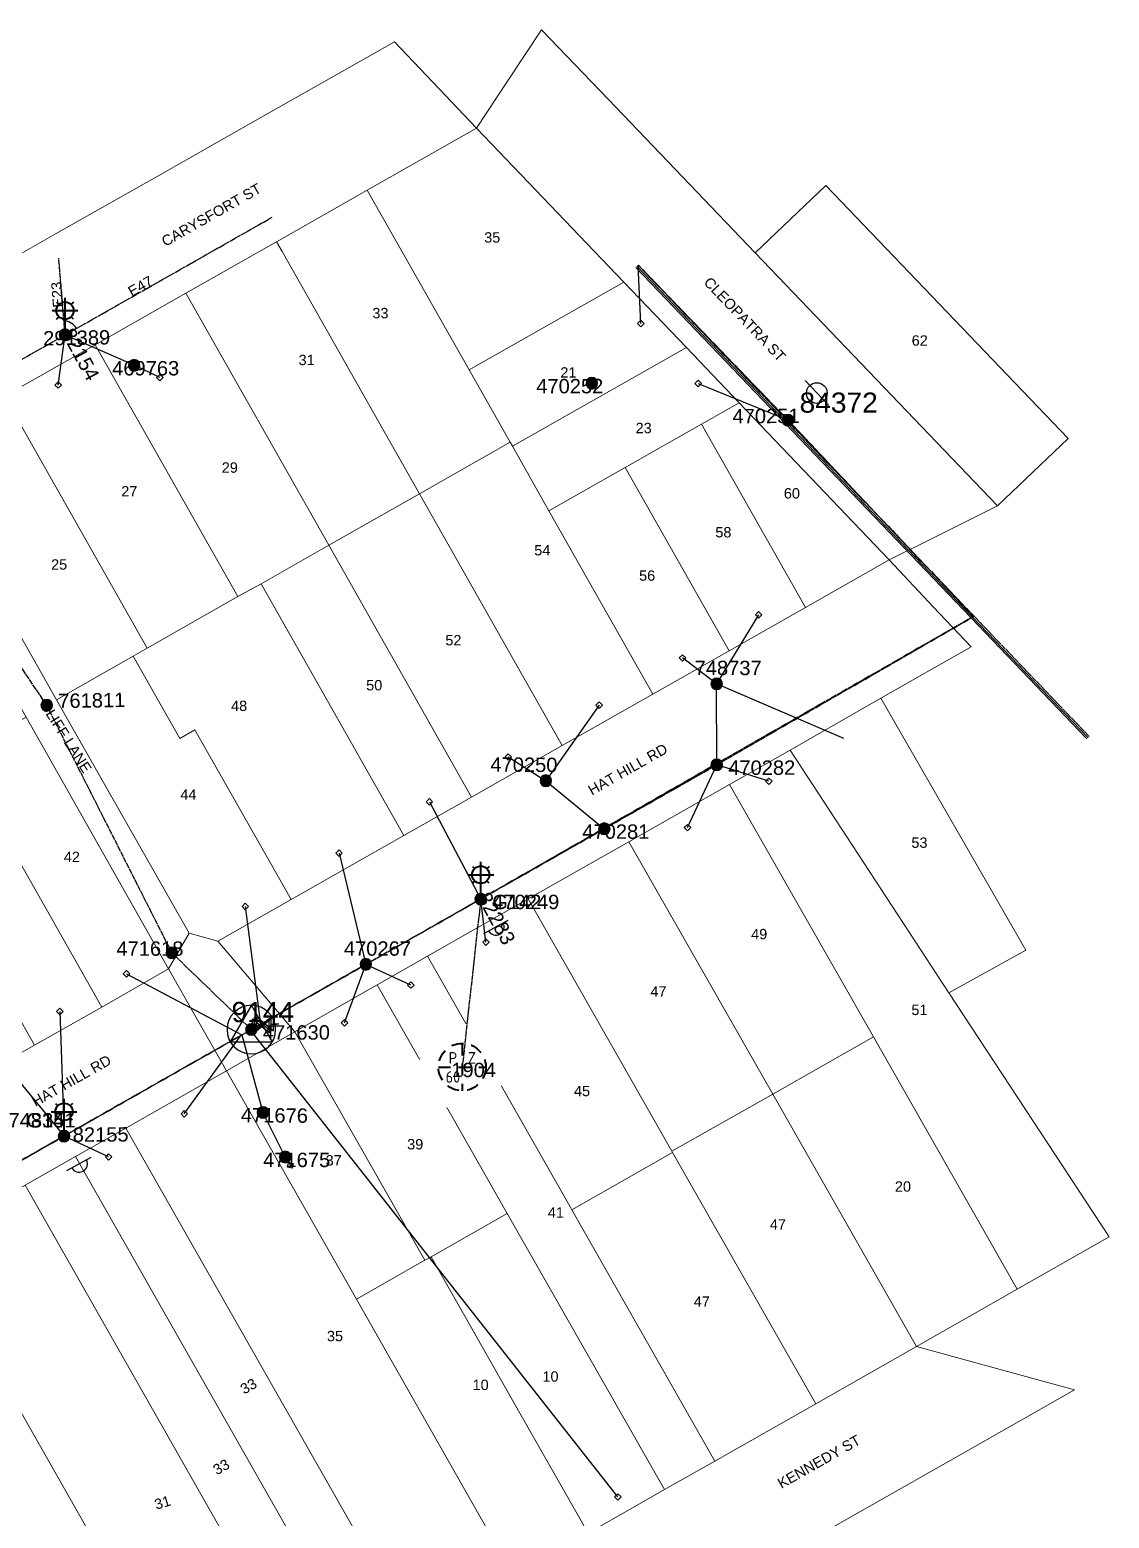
# Model space of a CAD drawing. Header units: metres. Extents: x 248068 to 248760, y 6274625 to 6275817.
# Drawn here: x 248557.3 to 248744.9, y 6275362.7 to 6275621.3 of the extents above; entities that cross this region are included whole.
import ezdxf
from ezdxf.enums import TextEntityAlignment as Align

# ---------------------------------------------------------------- set-up
doc = ezdxf.new("R2010")
doc.units = ezdxf.units.M
doc.linetypes.add('Cable Exist OH', pattern=[1, 1, 0])
doc.linetypes.add('Dash', pattern=[5, 3, -2])
doc.layers.get('0').update_dxf_attribs({"color": 6})
doc.layers.add('Cadastre Land Parcels_SP_EXT', color=9, linetype='Continuous', lineweight=5)
doc.layers.add('Cadastre Roads_SP_EXT', color=9, linetype='Continuous', lineweight=5)
for name, color, linetype in [('Equip_LV_EXT', 7, 'Continuous'), ('Equip_SL_EXT', 7, 'Continuous'), ('Equip_SP_HV_EXT', 7, 'Continuous'), ('Equip_SP_SL_EXT', 7, 'Continuous'), ('Mains_HV_EXT', 7, 'Continuous'), ('Mains_LV_EXT', 7, 'Continuous'), ('Mains_SL_EXT', 7, 'Continuous'), ('Mains_TR_EXT', 7, 'Continuous'), ('Services_SP_EXT', 7, 'Continuous'), ('Sub_SP_TR_HV_LV_EXT', 7, 'Continuous'), ('SupportsOH_SP_TR_HV_LV_SL_EXT', 7, 'Continuous')]:
    doc.layers.add(name, color=color, linetype=linetype)
doc.layers.get('0').freeze()
doc.styles.add('HVSW_LABEL', font='arial.ttf')
doc.styles.add('iecARIAL', font='arial.ttf', dxfattribs={"height": 2})
doc.styles.add('IESYMBOL1', font='isocp.shx')
doc.styles.add('POLE_LABEL', font='arial.ttf')
doc.styles.add('SLCP_LABEL', font='arial.ttf', dxfattribs={"height": 3.5})
doc.styles.get("Standard").update_dxf_attribs({"font": 'arial.ttf'})
doc.linetypes.add('Cable E OH', pattern='A,9.4,["E",Standard,S=1.7,R=0,X=0,Y=-1],0', length=9.4)
doc.linetypes.add('Cable P UG', pattern='A,6,-0.5,["P",Standard,S=1.7,R=0,X=0.5,Y=-1],-2.9', length=9.4)

# ---------------------------------------------------------------- blocks, each defined once
blk = doc.blocks.new('SUB_POLE_EXT')
blk.add_wipeout([(0, 4.22), (0.42, 4.2), (0.83, 4.14), (1.21, 4.05), (1.62, 3.9), (1.99, 3.72), (2.35, 3.51), (2.68, 3.26), (2.99, 2.99), (3.28, 2.66), (3.52, 2.34), (3.76, 1.92), (3.9, 1.62), (4.04, 1.23), (4.18, 0.63), (4.22, 0), (4.18, -0.61), (4.06, -1.15), (3.9, -1.62), (3.58, -2.24), (3.22, -2.73), (2.97, -3.01), (2.68, -3.26), (2.36, -3.5), (2, -3.72), (1.64, -3.89), (1.25, -4.03), (0.82, -4.14), (0.42, -4.2), (0, -4.22), (-0.41, -4.2), (-0.8, -4.15), (-1.21, -4.05), (-1.62, -3.9), (-1.99, -3.73), (-2.35, -3.51), (-2.68, -3.26), (-2.96, -3.02), (-3.23, -2.72), (-3.51, -2.35), (-3.71, -2.01), (-3.91, -1.6), (-4.05, -1.21), (-4.16, -0.76), (-4.22, -0.14), (-4.21, 0.39), (-4.14, 0.83), (-4.03, 1.27), (-3.9, 1.63), (-3.71, 2.02), (-3.5, 2.37), (-3.28, 2.67), (-2.99, 2.99), (-2.68, 3.27), (-2.33, 3.52), (-1.98, 3.73), (-1.63, 3.9), (-1.2, 4.05), (-0.78, 4.15), (-0.4, 4.21)])
blk.add_line((2.16, 0.48), (2.16, 0.48, 0))
blk.add_lwpolyline([(-4.22, 0, 1), (4.22, 0, 1)], format="xyb", close=True)
blk.add_lwpolyline([(2.14, 0.52), (0, 4.22), (-3.66, -2.11), (3.66, -2.11)], close=True)
for tag, height, flags, p in [('ASSET_NUM', 3.5, 8, (2, 2)), ('STREET_CODE', 0.2, 9, (1.5, 0)), ('CONSTRUCTED_VOLTAGE', 0.2, 9, (1.5, -0.2)), ('OPERATING_VOLTAGE', 0.2, 9, (1.5, -0.6)), ('OPERATED_BY', 0.2, 9, (1.5, -0.8)), ('ORIENTATION', 0.2, 9, (1.5, -1.2)), ('OWNED_BY', 0.2, 9, (1.5, -1.4)), ('SECONDARY_VOLTAGE', 0.2, 9, (1.5, -1.6)), ('STATE', 0.2, 9, (1.5, -1.8)), ('SUBSTATION_TYPE', 0.2, 9, (1.5, -2)), ('NO_PHASES', 0.2, 9, (1.5, -0.4)), ('MAINTAINED_BY', 0.2, 9, (1.5, -1)), ('USAGE', 0.2, 9, (1.5, -2.2)), ('LEGEND', 0.2, 9, (1.5, -2.4)), ('LOCATION', 0.2, 9, (1.5, -2.6)), ('STREETNAME', 0.2, 9, (1.5, -2.8)), ('SUBURB', 0.2, 9, (1.5, -3)), ('Z', 0.2, 1, (1.5, -3.4)), ('NOTES', 0.2, 9, (1.5, -3.2))]:
    blk.add_attdef(tag, text='', height=height, dxfattribs=dict(flags=flags)).set_placement(p, align=Align.MIDDLE_LEFT)
blk = doc.blocks.new('LV_OH_LINKS_DISTFUSE_EXT')
for p, q in [((0, 0), (0.96, 0)), ((3.84, 0), (4.8, 0))]:
    blk.add_line(p, q)
blk.add_lwpolyline([(3.84, -1.2), (3.84, 1.2), (0.96, -1.2), (0.96, 1.2)], close=True)
at = {"flags": 9}
for tag, p in [('ACTUAL_STATUS', (0, 0)), ('CONSTRUCTED_VOLTAGE', (0, -0.2)), ('OPERATING_VOLTAGE', (0, -0.6)), ('ORIENTATION', (0, -0.8)), ('OWNED_BY', (0, -1)), ('STATE', (0, -1.2)), ('SWITCH_TYPE', (0, -1.4)), ('NO_PHASES', (0, -0.4)), ('USAGE', (0, -1.6)), ('NOTES', (0, -1.8))]:
    blk.add_attdef(tag, text='', height=0.2, dxfattribs=at).set_placement(p, align=Align.MIDDLE_LEFT)
at = {"flags": 1}
blk.add_attdef('Z', (0, 0), '', height=0.2, dxfattribs=at)
blk = doc.blocks.new('SL_LANTERN_EXT')
at = {"lineweight": 40}
for p, q in [((-1.46, 5.68), (-1.06, 5.28)), ((0, 1.97), (0, 6.47)), ((1.46, 5.68), (1.06, 5.28)), ((-2.25, 4.22), (2.25, 4.22)), ((-1.46, 2.76), (-1.06, 3.16)), ((0, 0), (0, 2.72)), ((1.46, 2.76), (1.06, 3.16))]:
    blk.add_line(p, q, dxfattribs=at)
blk.add_circle((0, 4.22), 1.5, dxfattribs=at)
at = {"style": 'iecARIAL', "flags": 8}
blk.add_attdef('ASSET_NUM', (1.5, 1.5), '', height=2.5, dxfattribs=at)
for tag, p, height, flags in [('OPERATING_VOLTAGE', (0.98, -1.65), 0.2, 9), ('ORIENTATION', (0.98, -1.85), 0.2, 9), ('OWNED_BY', (0.98, -2.05), 0.2, 9), ('STATE', (0.98, -2.25), 0.2, 9), ('CONSTRUCTED_VOLTAGE', (0.98, -0.65), 0.2, 9), ('CONTROL_TYPE', (0.98, -0.85), 0.2, 9), ('LANTERN_PURPOSE', (0.98, -1.05), 0.2, 9), ('LANTERN_TYPE', (0.98, -1.25), 0.2, 9), ('NO_PHASES', (0.98, -1.45), 0.2, 9), ('USAGE', (0.98, -2.45), 0.2, 9), ('CEXIST', (0.98, -2.65), 0.2, 9), ('LNUMBER', (2.18, -3.25), 2.5, 8), ('CNEW', (0.98, -2.85), 0.2, 9), ('CNUMBER', (0.98, -3.05), 0.2, 9), ('CREMOVE', (0.98, -3.25), 0.2, 9), ('CREPLACE', (0.98, -3.45), 0.2, 9), ('LKINGHEIGHT', (0.98, -3.65), 0.2, 9), ('LBRACKET', (0.98, -3.85), 0.2, 9), ('LBRACKETVOCAB', (0.98, -4.05), 0.2, 9), ('LCATEGORY', (0.98, -4.25), 0.2, 9), ('LCHARGE1', (0.98, -4.45), 0.2, 9), ('LCHARGE1PERCENT', (0.98, -4.65), 0.2, 9), ('LCHARGE2', (0.98, -4.85), 0.2, 9), ('LCHARGE2PERCENT', (0.98, -5.05), 0.2, 9), ('LCHARGE3', (0.98, -5.25), 0.2, 9), ('LCHARGE3PERCENT', (0.98, -5.45), 0.2, 9), ('LEXIST', (0.98, -5.65), 0.2, 9), ('LLAMP', (0.98, -5.85), 0.2, 9), ('LLAMPVOCAB', (0.98, -6.05), 0.2, 9), ('LMAST', (0.98, -6.25), 0.2, 9), ('LMASTVOCAB', (0.98, -6.45), 0.2, 9), ('LNEW', (0.98, -6.65), 0.2, 9), ('LANTNUMBER', (0.98, -6.85), 0.2, 9), ('LOUTREACH', (0.98, -7.25), 0.2, 9), ('LOUTREACHVOCAB', (0.98, -7.45), 0.2, 9), ('LRATECODE', (0.98, -7.65), 0.2, 9), ('LREMOVE', (0.98, -7.85), 0.2, 9), ('STREETNAME', (0.98, -9.25), 0.2, 9), ('SUBURB', (0.98, -9.45), 0.2, 1), ('LREPLACE', (0.98, -8.05), 0.2, 9), ('LTYPE', (0.98, -8.25), 0.2, 9), ('LTYPEVOCAB', (0.98, -8.45), 0.2, 9), ('LEGEND', (0.98, -8.65), 0.2, 9), ('LOCATION', (0.98, -8.85), 0.2, 9), ('NOTES', (0.98, -9.05), 0.2, 9)]:
    blk.add_attdef(tag, p, '', height=height, dxfattribs=dict(flags=flags))
blk = doc.blocks.new('CCP_EXT')
at = {"flags": 9}
blk.add_attdef('NOTES', text='', height=0.2, dxfattribs=at).set_placement((0, -2), align=Align.MIDDLE_LEFT)
blk.add_wipeout([(0, 0.57), (0.57, 0), (0, -0.57), (-0.57, 0)])
blk.add_lwpolyline([(-0.57, 0), (0, 0.57), (0.57, 0), (0, -0.57), (-0.57, 0)])
at = {"flags": 1}
blk.add_attdef('Z', (0, 0), '', height=0.2, dxfattribs=at)
at = {"flags": 9}
for tag, p in [('CCP_TYPE', (0, 0)), ('CONSTRUCTED_VOLTAGE', (0, -0.2)), ('OPERATING_VOLTAGE', (0, -0.6)), ('ORIENTATION', (0, -0.8)), ('OWNED_BY', (0, -1)), ('STATE', (0, -1.8)), ('NO_PHASES', (0, -0.4)), ('USAGE', (0, -1.2)), ('LEGEND', (0, -1.4)), ('LIFE_SUPPORT', (0, -1.6))]:
    blk.add_attdef(tag, text='', height=0.2, dxfattribs=at).set_placement(p, align=Align.MIDDLE_LEFT)
blk = doc.blocks.new('POLE_EXT')
blk.add_hatch(color=256).paths.add_polyline_path([(-1, 0, 1), (1, 0, 1)])
blk.add_lwpolyline([(-1, 0, 1), (1, 0, 1)], format="xyb", close=True)
for tag, height, flags, p in [('pNumber', 2.5, 8, (-17.84, 2.07)), ('OWNED_BY', 0.2, 9, (1.35, -0.4)), ('SPECIAL_USE', 0.2, 9, (1.35, -0.8)), ('STATE', 0.2, 9, (1.35, -1)), ('cLV', 0.2, 9, (1.35, -1.4)), ('hDepth', 0.2, 9, (1.35, -1.6)), ('hDia', 0.2, 9, (1.35, -1.8)), ('cHV', 0.2, 9, (1.35, -2)), ('PARENT', 0.2, 9, (1.35, -0.6)), ('USAGE', 0.2, 9, (1.35, -1.2)), ('LBRACKET', 0.2, 9, (1.35, -2.2)), ('LExisting', 0.2, 9, (1.35, -2.4)), ('LANTNUMBER', 0.2, 9, (1.35, -2.6)), ('cLinedev', 0.2, 9, (1.35, -3.4)), ('pExisting', 0.2, 9, (1.35, -3.8)), ('pFooting', 0.2, 9, (1.35, -4.4)), ('pNew', 0.2, 9, (1.35, -4.6)), ('pRelocate', 0.2, 9, (1.35, -5)), ('pRemove', 0.2, 9, (1.35, -5.2)), ('LOther', 0.2, 9, (1.35, -2.8)), ('LRemove', 0.2, 9, (1.35, -3)), ('LEGEND', 0.2, 9, (1.35, -3.2)), ('LOCATION', 0.2, 9, (1.35, -3.6)), ('PFNUMBER', 0.2, 9, (1.35, -4)), ('NEWPFNUMBER', 0.2, 9, (1.35, -4.2)), ('pReplace', 0.2, 9, (1.35, -5.4)), ('pStay', 0.2, 9, (1.35, -5.6)), ('pType', 0.2, 9, (1.35, -5.8)), ('cspan', 0.2, 9, (1.35, -6)), ('STREETNAME', 0.2, 9, (1.35, -6.2)), ('SUBURB', 0.2, 9, (1.35, -6.4)), ('OPERATED_BY', 0.2, 9, (1.36, -7.01)), ('NOTES', 0.2, 9, (1.35, -6.6)), ('MAINTAINED_BY', 0.2, 9, (1.36, -6.81))]:
    blk.add_attdef(tag, text='', height=height, dxfattribs=dict(flags=flags)).set_placement(p, align=Align.MIDDLE_LEFT)
at = {"style": 'POLE_LABEL'}
for tag, height, flags, p in [('ASSET_NUM', 2.5, 8, (2, 2)), ('STRUCTURE_PLANT_NUMBER', 0.2, 9, (1.35, 0.03)), ('STREET_CODE', 0.2, 9, (1.35, -0.2))]:
    blk.add_attdef(tag, text='', height=height, dxfattribs=dict(at, flags=flags)).set_placement(p, align=Align.MIDDLE_LEFT)
at = {"flags": 1}
blk.add_attdef('Z', (1.35, -7.33), '', height=0.2, dxfattribs=at)
blk = doc.blocks.new('HV_USL_CLOSED_EXT')
blk.add_line((2.4, 5.5), (-2.4, 5.5))
blk.add_lwpolyline([(1.44, 5.5, 0.414214), (0, 6.94, 0.414214), (-1.44, 5.5)], format="xyb")
for tag, height, flags, p in [('ASSET_NUM', 2.5, 8, (2, 2)), ('STREET_CODE', 0.2, 9, (1.5, 0)), ('ACTUAL_STATUS', 0.2, 9, (1.5, -0.2)), ('CONSTRUCTED_VOLTAGE', 0.2, 9, (1.5, -0.4)), ('OPERATING_VOLTAGE', 0.2, 9, (1.5, -0.8)), ('ORIENTATION', 0.2, 9, (1.5, -1)), ('OWNED_BY', 0.2, 9, (1.5, -1.2)), ('OPERATED_BY', 0.2, 9, (1.5, -1.4)), ('STATE', 0.2, 9, (1.5, -1.8)), ('SWITCH_TYPE', 0.2, 9, (1.5, -2)), ('NO_PHASES', 0.2, 9, (1.5, -0.6)), ('MAINTAINED_BY', 0.2, 9, (1.5, -1.6)), ('USAGE', 0.2, 9, (1.5, -2.2)), ('LEGEND', 0.2, 9, (1.5, -2.4)), ('LOCATION', 0.2, 9, (1.5, -2.6)), ('STREETNAME', 0.2, 9, (1.5, -2.8)), ('SUBURB', 0.2, 9, (1.5, -3)), ('Z', 0.2, 1, (1.5, -3.6)), ('NOTES', 0.2, 9, (1.5, -3.2)), ('LABEL_ALIGNMENT', 0.2, 9, (1.5, -3.4))]:
    blk.add_attdef(tag, text='', height=height, dxfattribs=dict(flags=flags)).set_placement(p, align=Align.MIDDLE_LEFT)
blk = doc.blocks.new('HV_ABS_CLOSED_EXT')
blk.add_line((-3, 6.87), (3, 6.87))
blk.add_circle((0, 6.87), 1.8)
at = {"style": 'HVSW_LABEL'}
for tag, height, flags, p in [('ASSET_NUM', 3.5, 8, (2, 2)), ('STREET_CODE', 0.2, 9, (0, -0.2))]:
    blk.add_attdef(tag, text='', height=height, dxfattribs=dict(at, flags=flags)).set_placement(p, align=Align.MIDDLE_LEFT)
at = {"flags": 1}
blk.add_attdef('Z', (0, 0), '', height=0.2, dxfattribs=at)
at = {"flags": 9}
for tag, p in [('ACTUAL_STATUS', (0, -0.4)), ('CONSTRUCTED_VOLTAGE', (0, -0.6)), ('OPERATING_VOLTAGE', (0, -1)), ('ORIENTATION', (0, -1.2)), ('OWNED_BY', (0, -1.4)), ('STATE', (0, -1.6)), ('SWITCH_TYPE', (0, -1.8)), ('STREETNAME', (0, -2.6)), ('NO_PHASES', (0, -0.8)), ('USAGE', (0, -2)), ('LEGEND', (0, -2.2)), ('LOCATION', (0, -2.4)), ('SUBURB', (0, -2.8)), ('NOTES', (0, -3))]:
    blk.add_attdef(tag, text='', height=0.2, dxfattribs=at).set_placement(p, align=Align.MIDDLE_LEFT)
blk = doc.blocks.new('SLCP_ZELL_EXT')
blk.add_wipeout([(-0.24, 7.5), (-0.71, 7.47), (-1.17, 7.41), (-1.64, 7.32), (-2.09, 7.21), (-2.54, 7.06), (-2.98, 6.89), (-3.41, 6.69), (-3.82, 6.46), (-4.22, 6.21), (-4.6, 5.93), (-4.96, 5.63), (-5.31, 5.31), (-5.63, 4.96), (-5.93, 4.6), (-6.21, 4.22), (-6.46, 3.82), (-6.69, 3.41), (-6.89, 2.98), (-7.06, 2.54), (-7.21, 2.09), (-7.32, 1.64), (-7.41, 1.17), (-7.47, 0.71), (-7.5, 0.24), (-7.5, -0.24), (-7.47, -0.71), (-7.41, -1.17), (-7.32, -1.64), (-7.21, -2.09), (-7.06, -2.54), (-6.89, -2.98), (-6.69, -3.41), (-6.46, -3.82), (-6.21, -4.22), (-5.93, -4.6), (-5.63, -4.96), (-5.31, -5.31), (-4.96, -5.63), (-4.6, -5.93), (-4.22, -6.21), (-3.82, -6.46), (-3.41, -6.69), (-2.98, -6.89), (-2.54, -7.06), (-2.09, -7.21), (-1.64, -7.32), (-1.17, -7.41), (-0.71, -7.47), (-0.24, -7.5), (0.24, -7.5), (0.71, -7.47), (1.17, -7.41), (1.64, -7.32), (2.09, -7.21), (2.54, -7.06), (2.98, -6.89), (3.41, -6.69), (3.82, -6.46), (4.22, -6.21), (4.6, -5.93), (4.96, -5.63), (5.31, -5.31), (5.63, -4.96), (5.93, -4.6), (6.21, -4.22), (6.46, -3.82), (6.69, -3.41), (6.89, -2.98), (7.06, -2.54), (7.21, -2.09), (7.32, -1.64), (7.41, -1.17), (7.47, -0.71), (7.5, -0.24), (7.5, 0.24), (7.47, 0.71), (7.41, 1.17), (7.32, 1.64), (7.21, 2.09), (7.06, 2.54), (6.89, 2.98), (6.69, 3.41), (6.46, 3.82), (6.21, 4.22), (5.93, 4.6), (5.63, 4.96), (5.31, 5.31), (4.96, 5.63), (4.6, 5.93), (4.22, 6.21), (3.82, 6.46), (3.41, 6.69), (2.98, 6.89), (2.54, 7.06), (2.09, 7.21), (1.64, 7.32), (1.17, 7.41), (0.71, 7.47), (0.24, 7.5)])
at = {"linetype": 'Dash', "lineweight": 40, "ltscale": 0.7}
for p, q in [((0, 4.11), (0, -4.11)), ((-4.11, 0), (4.11, 0))]:
    blk.add_line(p, q, dxfattribs=at)
blk.add_circle((0, 0), 4.11, dxfattribs=at)
at = {"lineweight": 40, "style": 'IESYMBOL1'}
for s, p in [('P', (-1.6, 0)), ('Z', (1.7, 0)), ('60', (-1.61, -3.31))]:
    blk.add_text(s, height=2, dxfattribs=at).set_placement(p, align=Align.BOTTOM_CENTER)
at = {"style": 'SLCP_LABEL'}
for tag, height, flags, p in [('ASSET_NUM', 2.5, 8, (2, 2)), ('STREET_CODE', 0.2, 9, (0, -0.2))]:
    blk.add_attdef(tag, text='', height=height, dxfattribs=dict(at, flags=flags)).set_placement(p, align=Align.MIDDLE_LEFT)
at = {"flags": 1}
blk.add_attdef('Z', (0, 0), '', height=0.2, dxfattribs=at)
at = {"flags": 9}
for tag, p in [('CONSTRUCTED_VOLTAGE', (0, -0.4)), ('CONTROL_TYPE', (0, -0.6)), ('OPERATING_VOLTAGE', (0, -1)), ('ORIENTATION', (0, -1.2)), ('OWNED_BY', (0, -1.4)), ('STATE', (0, -2)), ('NO_PHASES', (0, -0.8)), ('USAGE', (0, -1.6)), ('LOCATION', (0, -1.8)), ('NOTES', (0, -2.2))]:
    blk.add_attdef(tag, text='', height=0.2, dxfattribs=at).set_placement(p, align=Align.MIDDLE_LEFT)

msp = doc.modelspace()

# ---------------------------------------------------------------- linework, layer by layer
at = {"layer": 'Cadastre Land Parcels_SP_EXT', "linetype": 'Continuous'}
for points in [[(248660.5, 6275577.45), (248634.92, 6275604.2), (248615.93, 6275593.42), (248633.62, 6275562.21), (248660.5, 6275577.45)], [(248633.62, 6275562.21), (248615.93, 6275593.42), (248601.09, 6275584.98), (248600.17, 6275584.46), (248601.13, 6275582.77), (248624.97, 6275540.68), (248640.74, 6275549.64), (248633.62, 6275562.21)], [(248737.72, 6275550.28), (248695.59, 6275594.26), (248683.36, 6275582.53), (248725.47, 6275538.57), (248737.72, 6275550.28)], [(248624.97, 6275540.68), (248601.13, 6275582.77), (248600.17, 6275584.46), (248584.41, 6275575.51), (248609.21, 6275531.73), (248624.97, 6275540.68)], [(248609.21, 6275531.73), (248584.41, 6275575.51), (248568.65, 6275566.57), (248593.45, 6275522.8), (248597.46, 6275525.05), (248609.21, 6275531.73)], [(248671.38, 6275566.07), (248660.5, 6275577.45), (248633.62, 6275562.21), (248640.74, 6275549.64), (248641.14, 6275548.94), (248671.38, 6275566.07)], [(248593.45, 6275522.8), (248568.65, 6275566.57), (248552.89, 6275557.62), (248577.69, 6275513.85), (248593.45, 6275522.8)], [(248680.55, 6275556.48), (248671.38, 6275566.07), (248641.14, 6275548.94), (248647.5, 6275537.71), (248660.77, 6275545.24), (248674.03, 6275552.78), (248680.55, 6275556.48)], [(248575.21, 6275512.44), (248577.69, 6275513.85), (248552.89, 6275557.62), (248537.13, 6275548.67), (248561.93, 6275504.89), (248575.21, 6275512.44)], [(248706.64, 6275529.21), (248680.55, 6275556.48), (248674.03, 6275552.78), (248692.07, 6275520.94), (248706.64, 6275529.21)], [(248692.07, 6275520.94), (248674.03, 6275552.78), (248660.77, 6275545.24), (248678.81, 6275513.4), (248692.07, 6275520.94)], [(248641.14, 6275548.94), (248640.74, 6275549.64), (248624.97, 6275540.68), (248649.77, 6275496.92), (248665.54, 6275505.87), (248647.5, 6275537.71), (248641.14, 6275548.94)], [(248678.81, 6275513.4), (248660.77, 6275545.24), (248647.5, 6275537.71), (248665.54, 6275505.87), (248678.81, 6275513.4)], [(248649.77, 6275496.92), (248624.97, 6275540.68), (248609.21, 6275531.73), (248634.01, 6275487.97), (248649.77, 6275496.92)], [(248634.01, 6275487.97), (248609.21, 6275531.73), (248597.46, 6275525.05), (248622.25, 6275481.29), (248634.01, 6275487.97)], [(248622.25, 6275481.29), (248597.46, 6275525.05), (248593.45, 6275522.8), (248577.69, 6275513.85), (248575.21, 6275512.44), (248583.32, 6275498.13), (248585.97, 6275499.64), (248602.68, 6275470.17), (248622.25, 6275481.29)], [(248602.68, 6275470.17), (248585.97, 6275499.64), (248583.32, 6275498.13), (248575.21, 6275512.44), (248561.93, 6275504.89), (248584.95, 6275464.3), (248589.95, 6275462.92), (248602.68, 6275470.17)], [(248730.37, 6275461.38), (248705.18, 6275505.13), (248689.39, 6275496.14), (248717.02, 6275453.95), (248730.37, 6275461.38)], [(248581.4, 6275458.1), (248556.62, 6275501.87), (248544.95, 6275495.25), (248569.76, 6275451.49), (248581.4, 6275458.1)], [(248569.76, 6275451.49), (248544.95, 6275495.25), (248533.28, 6275488.63), (248558.08, 6275444.86), (248569.76, 6275451.49)], [(248717.02, 6275453.95), (248689.39, 6275496.14), (248678.9, 6275490.17), (248703.88, 6275446.3), (248728.87, 6275402.44), (248744.87, 6275411.54), (248717.02, 6275453.95)], [(248703.88, 6275446.3), (248678.9, 6275490.17), (248661.4, 6275480.22), (248686.38, 6275436.35), (248703.88, 6275446.3)], [(248558.08, 6275444.86), (248533.28, 6275488.63), (248521.6, 6275482), (248546.41, 6275438.23), (248558.08, 6275444.86)], [(248686.38, 6275436.35), (248661.4, 6275480.22), (248643.91, 6275470.26), (248668.88, 6275426.41), (248686.38, 6275436.35)], [(248668.88, 6275426.41), (248643.91, 6275470.26), (248626.41, 6275460.31), (248651.38, 6275416.46), (248651.49, 6275416.27), (248668.99, 6275426.22), (248668.88, 6275426.41)], [(248651.49, 6275416.27), (248651.38, 6275416.46), (248626.41, 6275460.31), (248617.66, 6275455.32), (248640.26, 6275415.62), (248667.57, 6275367.62), (248676.35, 6275372.59), (248651.49, 6275416.27)], [(248728.87, 6275402.44), (248703.88, 6275446.3), (248686.38, 6275436.35), (248711.36, 6275392.49), (248728.87, 6275402.44)], [(248614.03, 6275400.71), (248591.43, 6275440.41), (248573.94, 6275430.46), (248623.82, 6275342.77), (248641.33, 6275352.71), (248614.03, 6275400.71)], [(248711.36, 6275392.49), (248686.38, 6275436.35), (248668.88, 6275426.41), (248668.99, 6275426.22), (248693.86, 6275382.54), (248711.36, 6275392.49)], [(248623.82, 6275342.77), (248573.94, 6275430.46), (248565.19, 6275425.5), (248615.09, 6275337.81), (248623.82, 6275342.77)], [(248615.09, 6275337.81), (248565.19, 6275425.5), (248556.44, 6275420.52), (248605.77, 6275333.82), (248606.33, 6275332.83), (248615.09, 6275337.81)], [(248693.86, 6275382.54), (248668.99, 6275426.22), (248651.49, 6275416.27), (248676.35, 6275372.59), (248693.86, 6275382.54)], [(248606.33, 6275332.83), (248605.77, 6275333.82), (248556.44, 6275420.52), (248538.94, 6275410.52), (248588.79, 6275322.89), (248606.33, 6275332.83)], [(248667.57, 6275367.62), (248640.26, 6275415.62), (248627.01, 6275408.08), (248642.67, 6275380.5), (248654.31, 6275360.08), (248667.57, 6275367.62)], [(248654.31, 6275360.08), (248642.67, 6275380.5), (248627.01, 6275408.08), (248625.95, 6275407.48), (248614.03, 6275400.71), (248641.33, 6275352.71), (248654.31, 6275360.08)]]:
    msp.add_lwpolyline(points, close=True, dxfattribs=at)
at = {"layer": 'Cadastre Roads_SP_EXT', "linetype": 'Continuous'}
msp.add_lwpolyline([(248588.79, 6275322.89), (248538.94, 6275410.52), (248528.97, 6275404.89), (248521.42, 6275400.62), (248554.48, 6275342.18), (248571.16, 6275312.72), (248581.18, 6275318.5), (248588.79, 6275322.89)], close=True, dxfattribs=at)
at = {"layer": 'Mains_HV_EXT', "linetype": 'Cable Exist OH'}
for points in [[(248689.05, 6275553.47), (248721.29, 6275519.35)], [(248563.22, 6275429.06), (248475.17, 6275379.17)]]:
    msp.add_lwpolyline(points, dxfattribs=at)
at = {"layer": 'Mains_LV_EXT', "linetype": 'Cable Exist OH'}
for points in [[(248563.39, 6275568.28), (248599.39, 6275588.73)], [(248563.39, 6275568.28), (248562.3, 6275581.64)], [(248689.05, 6275553.47), (248721.29, 6275519.35)], [(248635.64, 6275470.25), (248657.12, 6275482.47)], [(248533.49, 6275412.1), (248563.22, 6275429.06)]]:
    msp.add_lwpolyline(points, dxfattribs=at)
at = {"layer": 'Mains_LV_EXT', "linetype": 'Continuous'}
msp.add_lwpolyline([(248565.37, 6275569.38, 0.258868), (248563.22, 6275570.76)], format="xyb", dxfattribs=at)
at = {"layer": 'Mains_SL_EXT', "linetype": 'Cable Exist OH'}
msp.add_lwpolyline([(248563.22, 6275429.06), (248533.49, 6275412.1)], dxfattribs=at)
at = {"layer": 'Services_SP_EXT'}
for points in [[(248698.75, 6275498.14), (248676.64, 6275507.66)], [(248676.65, 6275493.58), (248676.64, 6275507.66)], [(248646.96, 6275490.81), (248657.12, 6275482.47)], [(248550.82, 6275444.07), (248563.22, 6275429.06)]]:
    msp.add_lwpolyline(points, dxfattribs=at)

# ---------------------------------------------------------------- block references
at = {"layer": 'Equip_SP_HV_EXT'}
ref = msp.add_blockref('HV_ABS_CLOSED_EXT', (248689.05, 6275553.47), dxfattribs=dict(at, rotation=313.2487121151241))
ref.add_attrib('ASSET_NUM', '84372', dxfattribs={"layer": '0', "height": 3.5, "style": 'HVSW_LABEL'}).set_placement((248691.05, 6275553.72), align=Align.BOTTOM_LEFT)
ref = msp.add_blockref('HV_USL_CLOSED_EXT', (248563.22, 6275429.06), dxfattribs=dict(at, rotation=208.4548276951234))
ref.add_attrib('ASSET_NUM', 'G141', dxfattribs={"layer": '0', "height": 2.5}).set_placement((248565.22, 6275429.81), align=Align.BOTTOM_RIGHT)
at = {"layer": 'Equip_SP_SL_EXT'}
ref = msp.add_blockref('SL_LANTERN_EXT', (248563.39, 6275568.28), dxfattribs=at)
ref.add_attrib('ASSET_NUM', '82154', dxfattribs={"layer": '0', "height": 2.5, "rotation": 298.3972, "style": 'iecARIAL'}).set_placement((248564.89, 6275569.78), align=Align.TOP_LEFT)
ref = msp.add_blockref('SL_LANTERN_EXT', (248635.64, 6275470.25), dxfattribs=at)
ref.add_attrib('ASSET_NUM', '82283', dxfattribs={"layer": '0', "height": 2.5, "rotation": 298.5285, "style": 'iecARIAL'}).set_placement((248637.14, 6275471.75), align=Align.TOP_LEFT)
ref = msp.add_blockref('SL_LANTERN_EXT', (248563.22, 6275429.06), dxfattribs=at)
ref.add_attrib('ASSET_NUM', '82155', dxfattribs={"layer": '0', "height": 2.5, "rotation": 0.3148, "style": 'iecARIAL'}).set_placement((248564.72, 6275430.56), align=Align.TOP_LEFT)
at = {"layer": 'Sub_SP_TR_HV_LV_EXT'}
ref = msp.add_blockref('SUB_POLE_EXT', (248595.77, 6275447.57), dxfattribs=at)
ref.add_attrib('ASSET_NUM', '9144', dxfattribs={"layer": '0', "height": 3.5}).set_placement((248597.77, 6275447.82), align=Align.BOTTOM_CENTER)
at = {"layer": 'SupportsOH_SP_TR_HV_LV_SL_EXT'}
ref = msp.add_blockref('POLE_EXT', (248563.39, 6275568.28), dxfattribs=at)
ref.add_attrib('ASSET_NUM', '291389', dxfattribs={"layer": '0', "height": 2.5, "rotation": 1, "style": 'POLE_LABEL'}).set_placement((248565.39, 6275569.03), align=Align.TOP_CENTER)
ref = msp.add_blockref('POLE_EXT', (248654.94, 6275559.88), dxfattribs=at)
ref.add_attrib('ASSET_NUM', '470252', dxfattribs={"layer": '0', "height": 2.5, "style": 'POLE_LABEL'}).set_placement((248656.94, 6275560.63), align=Align.TOP_RIGHT)
ref = msp.add_blockref('POLE_EXT', (248689.05, 6275553.47), dxfattribs=at)
ref.add_attrib('ASSET_NUM', '470251', dxfattribs={"layer": '0', "height": 2.5, "rotation": 0.2892, "style": 'POLE_LABEL'}).set_placement((248691.05, 6275554.22), align=Align.MIDDLE_RIGHT)
ref = msp.add_blockref('POLE_EXT', (248676.64, 6275507.66), dxfattribs=at)
ref.add_attrib('ASSET_NUM', '748737', dxfattribs={"layer": '0', "height": 2.5, "rotation": 359.9358, "style": 'POLE_LABEL'}).set_placement((248678.64, 6275508.41), align=Align.BOTTOM_CENTER)
ref = msp.add_blockref('POLE_EXT', (248560.21, 6275503.92), dxfattribs=at)
ref.add_attrib('ASSET_NUM', '761811', dxfattribs={"layer": '0', "height": 2.5, "rotation": 1, "style": 'POLE_LABEL'}).set_placement((248562.21, 6275504.67), align=Align.MIDDLE_LEFT)
ref = msp.add_blockref('POLE_EXT', (248657.12, 6275482.47), dxfattribs=at)
ref.add_attrib('ASSET_NUM', '470281', dxfattribs={"layer": '0', "height": 2.5, "style": 'POLE_LABEL'}).set_placement((248659.12, 6275483.22), align=Align.TOP_CENTER)
ref = msp.add_blockref('POLE_EXT', (248635.64, 6275470.25), dxfattribs=at)
ref.add_attrib('ASSET_NUM', '470249', dxfattribs={"layer": '0', "height": 2.5, "style": 'POLE_LABEL'}).set_placement((248637.64, 6275471), align=Align.TOP_LEFT)
ref = msp.add_blockref('POLE_EXT', (248581.97, 6275460.89), dxfattribs=at)
ref.add_attrib('ASSET_NUM', '471618', dxfattribs={"layer": '0', "height": 2.5, "style": 'POLE_LABEL'}).set_placement((248583.97, 6275461.64), align=Align.MIDDLE_RIGHT)
ref = msp.add_blockref('POLE_EXT', (248615.68, 6275458.9), dxfattribs=at)
ref.add_attrib('ASSET_NUM', '470267', dxfattribs={"layer": '0', "height": 2.5, "style": 'POLE_LABEL'}).set_placement((248617.68, 6275459.65), align=Align.BOTTOM_CENTER)
ref = msp.add_blockref('POLE_EXT', (248563.22, 6275429.06), dxfattribs=at)
ref.add_attrib('ASSET_NUM', '748351', dxfattribs={"layer": '0', "height": 2.5, "rotation": 0.013, "style": 'POLE_LABEL'}).set_placement((248565.22, 6275429.81), align=Align.BOTTOM_RIGHT)
ref = msp.add_blockref('POLE_EXT', (248597.79, 6275433.16), dxfattribs=at)
ref.add_attrib('ASSET_NUM', '471676', dxfattribs={"layer": '0', "height": 2.5, "rotation": 359.5044, "style": 'POLE_LABEL'}).set_placement((248599.79, 6275433.91), align=Align.TOP_CENTER)

# ---------------------------------------------------------------- texts
at = {"layer": 'Cadastre Land Parcels_SP_EXT'}
for s, p in [('35', (248636.24, 6275584.32)), ('33', (248616.81, 6275571.17)), ('62', (248710.54, 6275566.41)), ('31', (248603.98, 6275563.03)), ('21', (248649.48, 6275560.86)), ('23', (248662.56, 6275551.2)), ('29', (248590.63, 6275544.33)), ('27', (248573.17, 6275540.21)), ('60', (248688.32, 6275539.85)), ('58', (248676.42, 6275533.09)), ('54', (248644.94, 6275529.96)), ('25', (248560.97, 6275527.49)), ('56', (248663.16, 6275525.56)), ('52', (248629.49, 6275514.33)), ('50', (248615.73, 6275506.51)), ('48', (248592.25, 6275502.92)), ('44', (248583.43, 6275487.5)), ('53', (248710.49, 6275479.15)), ('42', (248563.18, 6275476.68)), ('49', (248682.64, 6275463.26)), ('47', (248665.14, 6275453.31)), ('51', (248710.49, 6275450.09)), ('45', (248651.84, 6275435.99)), ('39', (248622.85, 6275426.74)), ('37', (248608.69, 6275423.95)), ('20', (248707.62, 6275419.4)), ('41', (248647.3, 6275414.88)), ('47', (248685.89, 6275412.8)), ('47', (248672.67, 6275399.4)), ('35', (248608.91, 6275393.41)), ('10', (248634.22, 6275384.93)), ('10', (248646.37, 6275386.38))]:
    msp.add_text(s, height=1.8, dxfattribs=at).set_placement(p)
for s, rotation, p in [('33', 29.62, (248594.51, 6275384.13)), ('33', 29.57, (248589.76, 6275370.1)), ('31', 16.7069, (248579.25, 6275364.12))]:
    msp.add_text(s, height=1.8, rotation=rotation, dxfattribs=at).set_placement(p)
at = {"layer": 'Cadastre Roads_SP_EXT'}
for s, rotation, p in [('CARYSFORT ST', 29.5837, (248580.82, 6275583.57)), ('CLEOPATRA ST', 313.7468, (248674.27, 6275577.29)), ('CLIFF LANE', 302.4123, (248558.97, 6275503.99)), ('HAT HILL RD', 29.623, (248654.96, 6275488.21)), ('HAT HILL RD', 29.6202, (248558.26, 6275434.1)), ('KENNEDY ST', 29.6082, (248687.89, 6275367.73))]:
    msp.add_text(s, height=1.8, rotation=rotation, dxfattribs=at).set_placement(p)
at = {"layer": 'Mains_LV_EXT'}
for s, rotation, p in [('E47', 29.5785, (248574.99, 6275574.86)), ('E23', 94.6763, (248563.11, 6275573.12))]:
    msp.add_text(s, height=1.8, rotation=rotation, dxfattribs=at).set_placement(p)

# ---------------------------------------------------------------- next in the draw order: linework, layer by layer
at = {"layer": 'Cadastre Land Parcels_SP_EXT', "linetype": 'Continuous'}
for points in [[(248640.26, 6275415.62), (248617.66, 6275455.32), (248603.35, 6275447.18), (248625.95, 6275407.48), (248627.01, 6275408.08), (248640.26, 6275415.62)], [(248625.95, 6275407.48), (248603.35, 6275447.18), (248591.43, 6275440.41), (248614.03, 6275400.71), (248625.95, 6275407.48)]]:
    msp.add_lwpolyline(points, close=True, dxfattribs=at)
at = {"layer": 'Mains_LV_EXT', "linetype": 'Cable Exist OH'}
for points in [[(248595.77, 6275447.57), (248597.39, 6275448.51)], [(248594.13, 6275446.65), (248595.77, 6275447.57)]]:
    msp.add_lwpolyline(points, dxfattribs=at)

# ---------------------------------------------------------------- next in the draw order: block references
at = {"layer": 'Equip_LV_EXT'}
for p in [(248595.03, 6275448.24), (248595.37, 6275448.48), (248595.77, 6275448.57)]:
    msp.add_blockref('LV_OH_LINKS_DISTFUSE_EXT', p, dxfattribs=at)
at = {"layer": 'Services_SP_EXT'}
for p in [(248663.45, 6275570.28), (248562.2, 6275559.57), (248579.86, 6275560.86), (248673.44, 6275559.84), (248683.94, 6275519.65), (248670.72, 6275512.14), (248656.24, 6275503.93), (248640.43, 6275494.94), (248685.71, 6275490.71), (248626.71, 6275487.16), (248671.57, 6275482.66), (248611.01, 6275478.24), (248594.72, 6275468.96), (248636.55, 6275462.74), (248574.07, 6275457.27), (248562.5, 6275450.7), (248584.12, 6275432.91), (248570.97, 6275425.43), (248659.47, 6275366.35)]:
    msp.add_blockref('CCP_EXT', p, dxfattribs=at)
at = {"layer": 'SupportsOH_SP_TR_HV_LV_SL_EXT'}
ref = msp.add_blockref('POLE_EXT', (248595.77, 6275447.57), dxfattribs=at)
ref.add_attrib('ASSET_NUM', '471630', dxfattribs={"layer": '0', "height": 2.5, "style": 'POLE_LABEL'}).set_placement((248597.77, 6275448.32), align=Align.TOP_LEFT)

# ---------------------------------------------------------------- next in the draw order: linework, layer by layer
at = {"layer": 'Cadastre Roads_SP_EXT', "linetype": 'Continuous'}
for points in [[(248634.92, 6275604.2), (248628.39, 6275611.07), (248620.63, 6275619.23), (248595.67, 6275605.09), (248579.78, 6275596.06), (248562.23, 6275586.12), (248544.74, 6275576.18), (248532.02, 6275568.95), (248534.55, 6275558.91), (248537.13, 6275548.67), (248552.89, 6275557.62), (248568.65, 6275566.57), (248584.41, 6275575.51), (248600.17, 6275584.46), (248601.09, 6275584.98), (248615.93, 6275593.42), (248634.92, 6275604.2)], [(248657.83, 6275609.19), (248646.22, 6275621.31), (248640.2, 6275612.19), (248634.92, 6275604.2), (248660.5, 6275577.45), (248671.38, 6275566.07), (248680.55, 6275556.48), (248706.64, 6275529.21), (248714.7, 6275533.22), (248725.47, 6275538.57), (248683.36, 6275582.53), (248669.43, 6275597.08), (248657.83, 6275609.19)], [(248561.93, 6275504.89), (248537.13, 6275548.67), (248534.84, 6275547.37), (248531.82, 6275545.66), (248556.62, 6275501.87), (248581.4, 6275458.1), (248583.08, 6275461.03), (248584.95, 6275464.3), (248561.93, 6275504.89)], [(248591.43, 6275440.41), (248586.19, 6275449.65), (248581.4, 6275458.1), (248569.76, 6275451.49), (248558.08, 6275444.86), (248546.41, 6275438.23), (248534.73, 6275431.6), (248523.05, 6275424.97), (248531.78, 6275417.04), (248538.94, 6275410.52), (248556.44, 6275420.52), (248565.19, 6275425.5), (248573.94, 6275430.46), (248591.43, 6275440.41)], [(248738.83, 6275384.95), (248722.94, 6275389.31), (248711.36, 6275392.49), (248693.86, 6275382.54), (248676.35, 6275372.59), (248667.57, 6275367.62), (248654.31, 6275360.08), (248652.83, 6275347.61), (248651.37, 6275335.25), (248673.23, 6275347.68), (248695.1, 6275360.1), (248716.96, 6275372.53), (248738.83, 6275384.95)]]:
    msp.add_lwpolyline(points, close=True, dxfattribs=at)
at = {"layer": 'Mains_HV_EXT', "linetype": 'Cable P UG'}
msp.add_lwpolyline([(248741.19, 6275498.27), (248721.01, 6275519.36), (248688.81, 6275553), (248662.78, 6275580.21)], dxfattribs=at)
at = {"layer": 'Mains_HV_EXT', "linetype": 'Cable E OH'}
msp.add_lwpolyline([(248662.57, 6275580), (248688.6, 6275552.8), (248720.79, 6275519.15), (248740.97, 6275498.07)], dxfattribs=at)
at = {"layer": 'Mains_HV_EXT', "linetype": 'Cable Exist OH'}
for points in [[(248721.29, 6275519.35), (248635.64, 6275470.25)], [(248595.77, 6275447.57), (248563.22, 6275429.06)]]:
    msp.add_lwpolyline(points, dxfattribs=at)
at = {"layer": 'Mains_LV_EXT', "linetype": 'Cable Exist OH'}
for points in [[(248663.02, 6275580.41), (248689.05, 6275553.47)], [(248529.82, 6275549.36), (248563.39, 6275568.28)], [(248595.77, 6275447.57), (248581.97, 6275460.89), (248560.21, 6275503.92), (248529.82, 6275549.36)], [(248676.65, 6275493.58), (248721.29, 6275519.35)], [(248657.12, 6275482.47), (248676.65, 6275493.58)], [(248615.68, 6275458.9), (248635.64, 6275470.25)], [(248563.22, 6275429.06), (248594.13, 6275446.65)]]:
    msp.add_lwpolyline(points, dxfattribs=at)
at = {"layer": 'Mains_SL_EXT', "linetype": 'Cable Exist OH'}
for points in [[(248721.29, 6275519.35), (248688.81, 6275553.63), (248663.06, 6275580.39)], [(248721.29, 6275519.35), (248676.64, 6275493.75), (248657.12, 6275482.47), (248635.64, 6275470.25)]]:
    msp.add_lwpolyline(points, dxfattribs=at)
at = {"layer": 'Mains_TR_EXT', "linetype": 'Cable Exist OH'}
msp.add_lwpolyline([(248663, 6275580.41), (248741.4, 6275498.48)], dxfattribs=at)
at = {"layer": 'Services_SP_EXT'}
for points in [[(248663.45, 6275570.28), (248663, 6275580.41)], [(248562.2, 6275559.57), (248563.39, 6275568.28)], [(248563.39, 6275568.28), (248575.46, 6275563.02), (248579.78, 6275560.94)], [(248673.44, 6275559.84), (248689.05, 6275553.47)], [(248683.94, 6275519.65), (248676.64, 6275507.66)], [(248676.64, 6275507.66), (248670.72, 6275512.14)], [(248656.24, 6275503.93), (248646.96, 6275490.81)], [(248640.43, 6275494.94), (248646.96, 6275490.81)], [(248671.57, 6275482.66), (248676.65, 6275493.58)], [(248685.71, 6275490.71), (248676.65, 6275493.58)], [(248626.71, 6275487.16), (248635.64, 6275470.25)], [(248611.01, 6275478.24), (248615.68, 6275458.9)], [(248594.72, 6275468.96), (248597.38, 6275448.48)], [(248636.55, 6275462.74), (248635.64, 6275470.25)], [(248574.07, 6275457.27), (248594.13, 6275446.65)], [(248562.5, 6275450.7), (248563.22, 6275429.06)], [(248584.12, 6275432.91), (248594.02, 6275446.6)], [(248570.97, 6275425.43), (248563.22, 6275429.06)]]:
    msp.add_lwpolyline(points, dxfattribs=at)

# ---------------------------------------------------------------- next in the draw order: block references
at = {"layer": 'Equip_SP_HV_EXT'}
ref = msp.add_blockref('HV_USL_CLOSED_EXT', (248635.64, 6275470.25), dxfattribs=dict(at, rotation=208.6546080742602))
ref.add_attrib('ASSET_NUM', 'G142', dxfattribs={"layer": '0', "height": 2.5}).set_placement((248637.64, 6275471), align=Align.TOP_LEFT)
at = {"layer": 'Services_SP_EXT'}
for p in [(248623.5, 6275455.31), (248611.98, 6275448.75)]:
    msp.add_blockref('CCP_EXT', p, dxfattribs=at)
at = {"layer": 'Services_SP_EXT', "rotation": 122.4000886375259}
msp.add_blockref('CCP_EXT', (248602.56, 6275423.98), dxfattribs=at)
at = {"layer": 'SupportsOH_SP_TR_HV_LV_SL_EXT'}
ref = msp.add_blockref('POLE_EXT', (248575.41, 6275562.99), dxfattribs=at)
ref.add_attrib('ASSET_NUM', '469763', dxfattribs={"layer": '0', "height": 2.5, "style": 'POLE_LABEL'}).set_placement((248577.41, 6275563.74), align=Align.TOP_CENTER)
ref = msp.add_blockref('POLE_EXT', (248646.96, 6275490.81), dxfattribs=at)
ref.add_attrib('ASSET_NUM', '470250', dxfattribs={"layer": '0', "height": 2.5, "rotation": 359.5931, "style": 'POLE_LABEL'}).set_placement((248648.96, 6275491.56), align=Align.BOTTOM_RIGHT)
ref = msp.add_blockref('POLE_EXT', (248676.65, 6275493.58), dxfattribs=at)
ref.add_attrib('ASSET_NUM', '470282', dxfattribs={"layer": '0', "height": 2.5, "rotation": 0.0283, "style": 'POLE_LABEL'}).set_placement((248678.65, 6275494.33), align=Align.TOP_LEFT)

# ---------------------------------------------------------------- next in the draw order: linework, layer by layer
at = {"layer": 'Cadastre Roads_SP_EXT', "linetype": 'Continuous'}
msp.add_lwpolyline([(248720.85, 6275514.05), (248714.35, 6275520.99), (248706.64, 6275529.21), (248692.07, 6275520.94), (248678.81, 6275513.4), (248665.54, 6275505.87), (248649.77, 6275496.92), (248634.01, 6275487.97), (248622.25, 6275481.29), (248602.68, 6275470.17), (248589.95, 6275462.92), (248596.14, 6275455.66), (248603.35, 6275447.18), (248617.66, 6275455.32), (248626.41, 6275460.31), (248643.91, 6275470.26), (248661.4, 6275480.22), (248678.9, 6275490.17), (248689.39, 6275496.14), (248705.18, 6275505.13), (248720.85, 6275514.05)], close=True, dxfattribs=at)
at = {"layer": 'Mains_LV_EXT', "linetype": 'Cable Exist OH'}
msp.add_lwpolyline([(248597.38, 6275448.48), (248615.68, 6275458.9)], dxfattribs=at)
at = {"layer": 'Services_SP_EXT'}
for points in [[(248611.98, 6275448.75), (248615.68, 6275458.9)], [(248623.5, 6275455.31), (248615.68, 6275458.9)], [(248659.47, 6275366.35), (248595.03, 6275448.24)], [(248594.13, 6275446.65), (248597.79, 6275433.16), (248601.65, 6275425.42), (248602.56, 6275423.98)]]:
    msp.add_lwpolyline(points, dxfattribs=at)

# ---------------------------------------------------------------- next in the draw order: block references
at = {"layer": 'SupportsOH_SP_TR_HV_LV_SL_EXT'}
ref = msp.add_blockref('POLE_EXT', (248601.65, 6275425.42), dxfattribs=at)
ref.add_attrib('ASSET_NUM', '471675', dxfattribs={"layer": '0', "height": 2.5, "style": 'POLE_LABEL'}).set_placement((248603.65, 6275426.17), align=Align.TOP_CENTER)

# ---------------------------------------------------------------- next in the draw order: block references
at = {"layer": 'Equip_SL_EXT'}
ref = msp.add_blockref('SLCP_ZELL_EXT', (248632.41, 6275441.05), dxfattribs=at)
ref.add_attrib('ASSET_NUM', '1904', dxfattribs={"layer": '0', "height": 2.5, "style": 'SLCP_LABEL'}).set_placement((248634.41, 6275441.8), align=Align.TOP_CENTER)

# ---------------------------------------------------------------- next in the draw order: linework, layer by layer
at = {"layer": 'Mains_HV_EXT', "linetype": 'Cable Exist OH'}
msp.add_lwpolyline([(248635.64, 6275470.25), (248595.77, 6275447.57)], dxfattribs=at)
at = {"layer": 'Mains_SL_EXT', "linetype": 'Cable Exist OH'}
for points in [[(248635.64, 6275470.25), (248615.68, 6275458.9), (248595.77, 6275447.57), (248563.22, 6275429.06)], [(248635.64, 6275470.25), (248632.41, 6275441.05)]]:
    msp.add_lwpolyline(points, dxfattribs=at)

doc.saveas('drawing.dxf')
